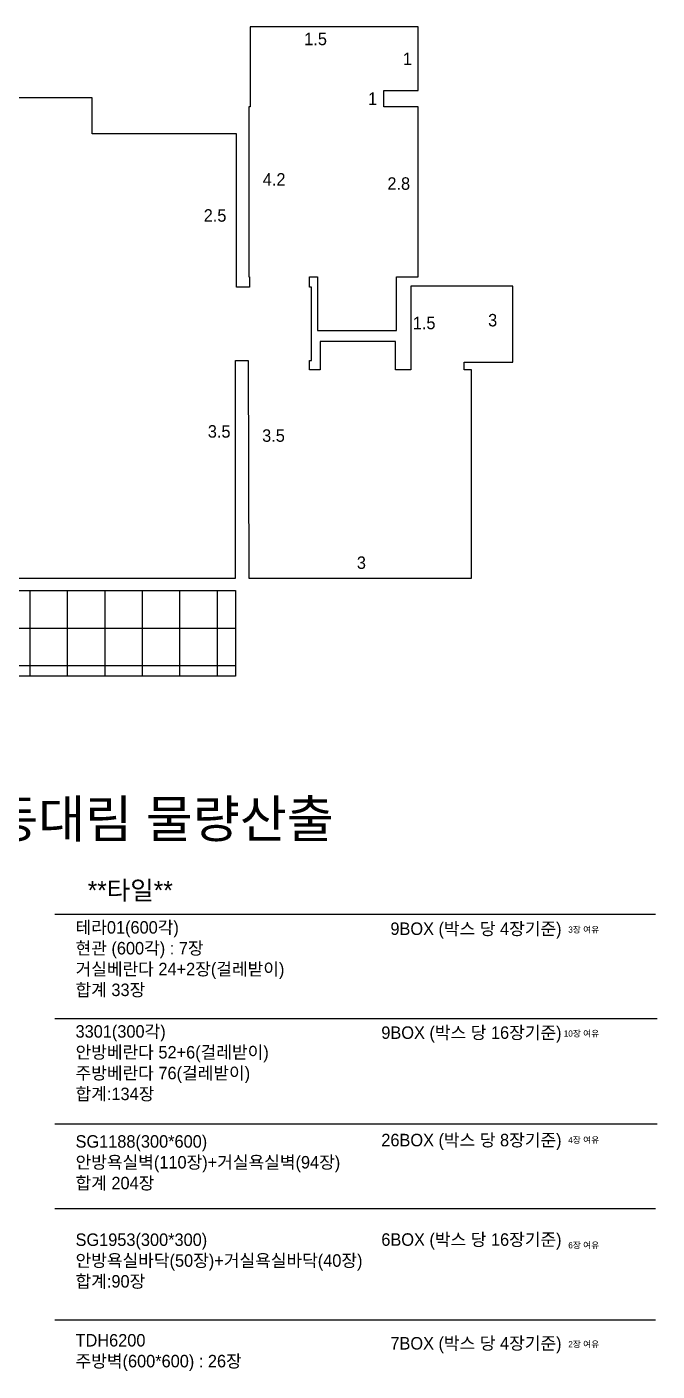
# Model space of a CAD drawing. Header units: inches. Extents: x 88414 to 587042, y -693500 to 27778.
# Drawn here: x 136204 to 146302, y -26233 to -4710 of the extents above; entities that cross this region are included whole.
import ezdxf
from ezdxf.enums import TextEntityAlignment as Align

# ---------------------------------------------------------------- set-up
doc = ezdxf.new("R2010")
doc.units = ezdxf.units.IN
doc.header["$LTSCALE"] = 50
doc.header["$MEASUREMENT"] = 0
for name, color, linetype in [('03-TEXT', 3, 'Continuous'), ('03-WAL NEW', 3, 'Continuous'), ('06-LIGHT', 4, 'Continuous'), ('3.기호.계단선', 30, 'Continuous'), ('면적', 3, 'Continuous')]:
    doc.layers.add(name, color=color, linetype=linetype)
doc.styles.add('코레일둥고', font='Korail_Round_Gothic_Medium.ttf')

msp = doc.modelspace()

# ---------------------------------------------------------------- linework, layer by layer
at = {"layer": '03-WAL NEW', "color": 8}
for p, q in [((136252.253, -13734.738), (136252.253, -15104.738)), ((136852.253, -13734.738), (136852.253, -15104.738)), ((137452.253, -13734.738), (137452.253, -15104.738)), ((138052.253, -13734.738), (138052.253, -15104.738)), ((138652.253, -13734.738), (138652.253, -15104.738)), ((139252.253, -13734.738), (139252.253, -15104.738)), ((135052.253, -14334.738), (139547.253, -14334.738)), ((135052.253, -14934.738), (139547.253, -14934.738))]:
    msp.add_line(p, q, dxfattribs=at)
at = {"layer": '3.기호.계단선'}
for p, q in [((136651, -18914), (146277, -18914)), ((136651, -20585.5), (146302, -20585.5)), ((136651, -22273), (146302, -22273)), ((136651, -23627.5), (146277, -23627.5)), ((136651, -25414.5), (146277, -25414.5))]:
    msp.add_line(p, q, dxfattribs=at)
at = {"layer": '면적'}
msp.add_lwpolyline([(135047.253, -13534.738), (139547.253, -13534.738), (139547.253, -10049.738), (139752.253, -10049.738), (139762.253, -13534.738), (143328.253, -13534.738), (143328.253, -10199.738), (143212.253, -10199.738), (143212.253, -10079.738), (143992.253, -10079.738), (143992.253, -8859.738), (142357.253, -8859.738), (142357.253, -10079.738), (142357.253, -10199.738), (142112.253, -10199.738), (142112.253, -9749.738), (140902.253, -9749.738), (140902.253, -10199.738), (140732.253, -10199.738), (140732.253, -10049.738), (140762.253, -10049.738), (140762.253, -8879.738), (140732.253, -8879.738), (140732.253, -8709.738), (140862.253, -8709.738), (140862.253, -9569.738), (142127.253, -9569.738), (142127.253, -8709.738), (142472.253, -8709.738), (142472.253, -5989.738), (141922.253, -5989.738), (141922.253, -5729.738), (142472.253, -5729.738), (142472.253, -4709.738), (139780.253, -4709.738), (139780.253, -5989.738), (139762.253, -5989.738), (139762.253, -8709.738), (139772.253, -8709.738), (139772.253, -8879.738), (139562.253, -8879.738), (139562.253, -6424.738), (137252.253, -6424.738), (137252.253, -5844.738), (135082.253, -5844.738)], dxfattribs=at)
at = {"layer": '면적', "color": 6}
msp.add_lwpolyline([(135052.253, -13734.738), (139547.253, -13734.738), (139547.253, -15104.738), (135052.253, -15104.738)], close=True, dxfattribs=at)

# ---------------------------------------------------------------- texts
at = {"layer": '03-TEXT', "style": '코레일둥고'}
for s, p in [('1.5', (141011.833, -5002.5)), ('1', (142374.722, -5321)), ('1', (141815.222, -5958.5)), ('4.2', (140347.722, -7251.5)), ('2.8', (142344.222, -7318)), ('2.5', (139401.111, -7829)), ('1.5', (142750.809, -9551)), ('3', (143739.667, -9505.5)), ('3.5', (139467.111, -11287)), ('3.5', (140337.611, -11353.5)), ('3', (141636.864, -13388.5)), ('9BOX (박스 당 4장기준)', (144770.385, -19249.5)), ('9BOX (박스 당 16장기준)', (144770.385, -20913.5)), ('26BOX (박스 당 8장기준)', (144770.385, -22633.5)), ('6BOX (박스 당 16장기준)', (144770.385, -24226.5)), ('7BOX (박스 당 4장기준)', (144770.385, -25887.5))]:
    msp.add_text(s, height=200, dxfattribs=at).set_placement(p, align=Align.RIGHT)
at = {"layer": '03-TEXT', "color": 0, "style": '코레일둥고'}
msp.add_text('연동대림 물량산출', height=600, dxfattribs=at).set_placement((141121.472, -17691.786), align=Align.RIGHT)
at = {"layer": '03-TEXT', "color": 30, "style": '코레일둥고'}
for s, height, p in [('**타일**', 300, (138542.69, -18684.023)), ('3장 여유', 100, (145374.351, -19214.341)), ('10장 여유', 100, (145374.351, -20878.341)), ('4장 여유', 100, (145374.351, -22582)), ('6장 여유', 100, (145374.351, -24267.5)), ('2장 여유', 100, (145374.351, -25852.341))]:
    msp.add_text(s, height=height, dxfattribs=at).set_placement(p, align=Align.RIGHT)
at = {"layer": '06-LIGHT', "char_height": 200, "attachment_point": 1, "style": '코레일둥고'}
for s, width, heights, insert in [('{\\C1;테라01(600각)\\P}현관 (600각) : 7장\\P거실베란다 24+2장(걸레받이)\\P합계 33장', 3886.57191, [0], (136984.356, -19028.023)), ('{\\C1;3301(300각) }\\P안방베란다 52+6(걸레받이)\\P주방베란다 76(걸레받이)\\P합계:134장', 7370.57417, [0], (136984.356, -20694.023)), ('{\\C1;SG1188(300*600)\\P}안방욕실벽(110장)+거실욕실벽(94장)\\P합계 204장', 7370.57417, [0], (136984.356, -22455.5)), ('{\\C1;SG1953(300*300)\\P}안방욕실바닥(50장)+거실욕실바닥(40장)\\P합계:90장', 4975.39317, [1645.915], (136984.356, -24029)), ('{\\C1;TDH6200\\P}주방벽(600*600) : 26장', 3886.57191, [0], (136984.356, -25639.523))]:
    msp.add_mtext_dynamic_manual_height_columns(s, width=width, gutter_width=2287.21, heights=heights, dxfattribs=dict(at, insert=insert))

doc.saveas('drawing.dxf')
